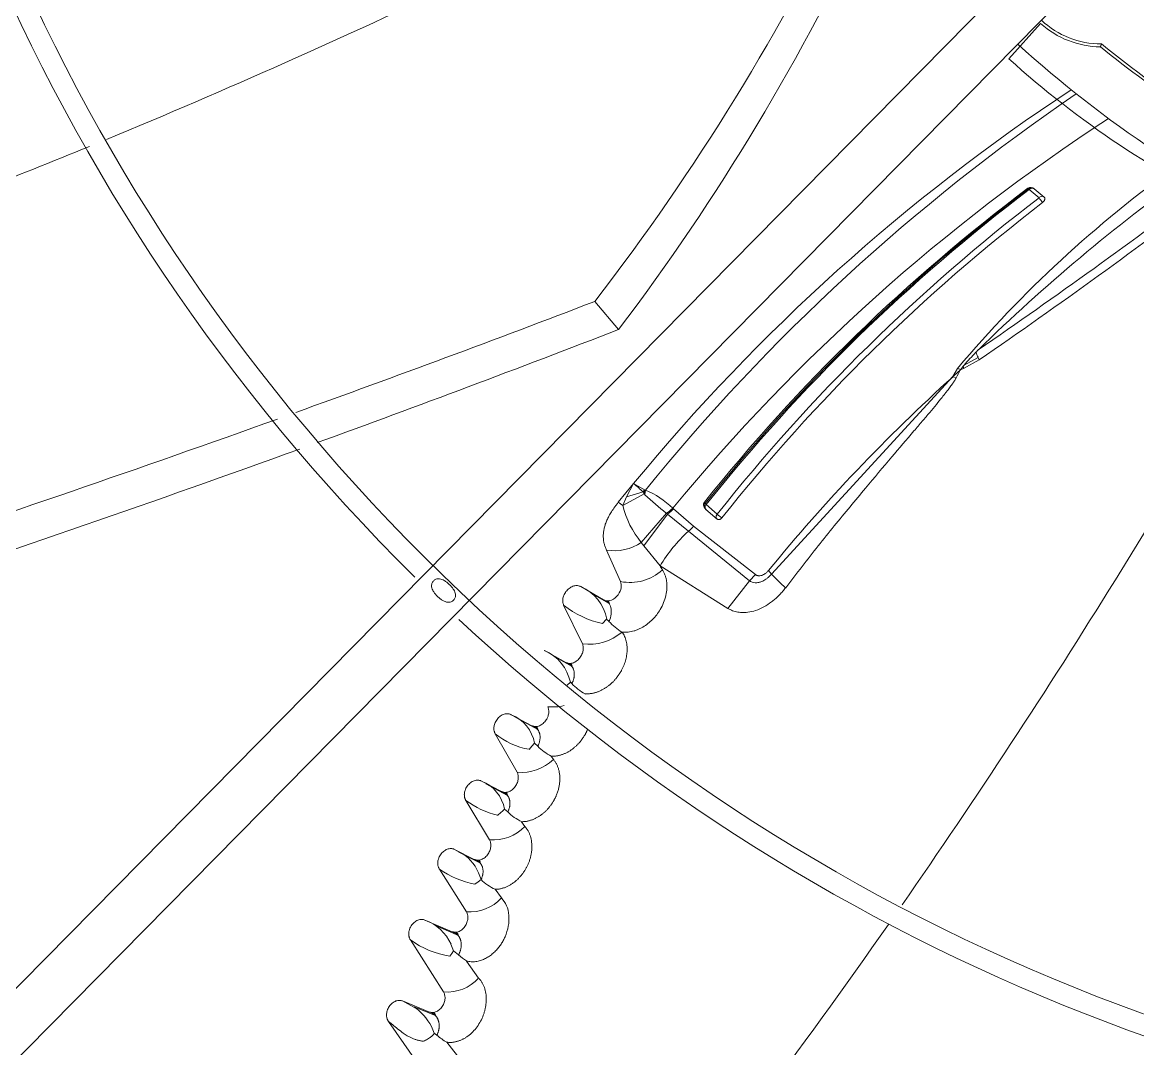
# Model space of a CAD drawing. Header units: millimetres. Extents: x 113490 to 142599, y -20467 to 115.
# Drawn here: x 127510.4 to 127643.2, y -11583.8 to -11461.5 of the extents above; entities that cross this region are included whole.
import ezdxf

# ---------------------------------------------------------------- set-up
doc = ezdxf.new("R2010")
doc.units = ezdxf.units.MM
doc.layers.add('DV3_0', color=7, linetype='Continuous')

msp = doc.modelspace()

# ---------------------------------------------------------------- linework, layer by layer
at = {"layer": 'DV3_0', "color": 7, "linetype": 'Continuous', "lineweight": 15}
for p, q in [((127709.2, -11374.23), (127375.6, -11712.53)), ((127376.45, -11720.21), (127714.11, -11377.79)), ((127630.15, -11481.33), (127630.26, -11481.36)), ((127630.3, -11481.48), (127631.48, -11482.45)), ((127630.91, -11481.39), (127632.09, -11482.36)), ((127581.41, -11498.14), (127578.59, -11494.79)), ((127622.5, -11502.79), (127624.35, -11501.76)), ((127622.55, -11502.39), (127624.22, -11501.46)), ((127622.23, -11502.89), (127622.5, -11502.79)), ((127622.37, -11502.62), (127622.46, -11502.5)), ((127622.37, -11502.62), (127622.47, -11502.58)), ((127622.46, -11502.5), (127622.55, -11502.39)), ((127581.38, -11518.72), (127583.2, -11516.49)), ((127581.92, -11519.1), (127584.46, -11517.71)), ((127584.48, -11517.25), (127584.34, -11517.46)), ((127584.55, -11517.26), (127584.46, -11517.71)), ((127584.46, -11517.71), (127584.55, -11517.81)), ((127584.48, -11517.25), (127584.55, -11517.26)), ((127584.61, -11517.26), (127584.55, -11517.81)), ((127591.74, -11518.87), (127591.62, -11518.73)), ((127593.16, -11520.13), (127591.85, -11518.98)), ((127584.11, -11523.5), (127587.12, -11520.03)), ((127587.09, -11520.01), (127587.12, -11520.03)), ((127587.12, -11520.03), (127587.24, -11520.12)), ((127587.24, -11520.12), (127589.72, -11522.18)), ((127587.87, -11519.42), (127587.88, -11519.44)), ((127587.88, -11519.44), (127587.94, -11519.49)), ((127587.94, -11519.49), (127590.35, -11521.56)), ((127593.14, -11520.72), (127591.82, -11519.56)), ((127590.35, -11521.56), (127597.7, -11527.32)), ((127589.72, -11522.18), (127597.02, -11528.07)), ((127579.97, -11524.41), (127581.64, -11528.16)), ((127586.35, -11526.29), (127584.43, -11523.89)), ((127597.7, -11527.32), (127597.02, -11528.07)), ((127599.25, -11526.86), (127599.61, -11527.27)), ((127597.02, -11528.07), (127594.42, -11531.36)), ((127579.61, -11530.34), (127576.91, -11528.77)), ((127580.22, -11530.75), (127578.26, -11529.61)), ((127577.1, -11535.59), (127574.87, -11530.97)), ((127579.51, -11533.16), (127579.99, -11532.63)), ((127579.99, -11532.63), (127580.27, -11532.91)), ((127572.57, -11536.37), (127575.13, -11537.8)), ((127575.89, -11538.29), (127573.9, -11537.17)), ((127575.28, -11540.49), (127575.67, -11540.15)), ((127575.67, -11540.15), (127575.84, -11540.31)), ((127577.46, -11541.59), (127577.42, -11541.53)), ((127568.63, -11544.02), (127571.06, -11545.33)), ((127571.8, -11545.8), (127569.16, -11544.36)), ((127569.32, -11550.88), (127566.72, -11546.29)), ((127571.09, -11547.79), (127570.75, -11548.15)), ((127571.4, -11547.42), (127571.09, -11547.79)), ((127571.4, -11547.42), (127571.79, -11547.78)), ((127573.65, -11549.35), (127573.4, -11548.97)), ((127565.07, -11551.93), (127567.46, -11553.18)), ((127568.2, -11553.63), (127565.6, -11552.27)), ((127566.04, -11558.93), (127563.22, -11554.24)), ((127567.43, -11555.65), (127567, -11556.01)), ((127567.83, -11555.26), (127568.22, -11555.6)), ((127570.26, -11557.35), (127569.86, -11556.77)), ((127561.87, -11560.07), (127564.23, -11561.26)), ((127561.87, -11560.07), (127563.15, -11560.79)), ((127564.97, -11561.7), (127562.39, -11560.4)), ((127563.29, -11567.49), (127560.07, -11562.41)), ((127564.68, -11563.95), (127564.31, -11564.19)), ((127565.03, -11563.67), (127564.68, -11563.95)), ((127567.46, -11565.85), (127566.72, -11564.82)), ((127558.35, -11568.48), (127561.58, -11569.87)), ((127562.35, -11570.34), (127559.67, -11569.18)), ((127560.56, -11577.04), (127556.62, -11570.85)), ((127561.56, -11572.47), (127561.33, -11572.77)), ((127561.45, -11571.36), (127561.77, -11572.16)), ((127561.77, -11572.16), (127561.56, -11572.47)), ((127561.77, -11572.16), (127562.35, -11572.62)), ((127564.74, -11575.39), (127563.29, -11573.37)), ((127555.66, -11578.12), (127558.9, -11579.44)), ((127555.66, -11578.12), (127557.3, -11579)), ((127559.68, -11579.9), (127557.05, -11578.82)), ((127558.62, -11587.14), (127554.01, -11580.55)), ((127559.29, -11581.55), (127559.46, -11581.96)), ((127558.91, -11582.51), (127558.66, -11582.67)), ((127559.46, -11581.96), (127559.77, -11582.19)), ((127562.78, -11585.38), (127560.97, -11583.04))]:
    msp.add_line(p, q, dxfattribs=at)
at = {"layer": 'DV3_0', "color": 7, "linetype": 'Continuous', "lineweight": 20}
for p, q in [((127627.89, -11465.89), (127631.67, -11461.68)), ((127623.96, -11500.86), (127624.25, -11500.56)), ((127624.22, -11501.46), (127624.35, -11501.76)), ((127621.23, -11503.75), (127621.77, -11502.77)), ((127621.23, -11503.75), (127621.69, -11503.33)), ((127621.69, -11503.33), (127622.16, -11502.9)), ((127622.16, -11502.9), (127621.77, -11502.77)), ((127622.16, -11502.9), (127622.23, -11502.89)), ((127622.24, -11502.78), (127622.23, -11502.89)), ((127622.24, -11502.78), (127622.37, -11502.62)), ((127622.46, -11502.5), (127622.47, -11502.58)), ((127622.47, -11502.58), (127622.5, -11502.79)), ((127599.61, -11527.27), (127621.23, -11503.75)), ((127621.23, -11503.75), (127621.62, -11503.88)), ((127582.36, -11518.07), (127583.2, -11516.49)), ((127583.2, -11516.49), (127584.48, -11517.25)), ((127584.34, -11517.46), (127582.36, -11518.07)), ((127584.55, -11517.26), (127584.61, -11517.26)), ((127581.38, -11518.72), (127581.92, -11519.1)), ((127581.92, -11519.1), (127582.36, -11518.07)), ((127587.24, -11520.12), (127584.43, -11523.89)), ((127584.43, -11523.9), (127584.11, -11523.5)), ((127594.42, -11531.36), (127586.35, -11526.29))]:
    msp.add_line(p, q, dxfattribs=at)
at = {"layer": 'DV3_0', "color": 7, "linetype": 'Continuous', "lineweight": 15}
for centre, radius, start, end in [((127723.24, -11359.99), 236, 136.9648, 225.2631), ((127723.24, -11359.99), 233.5, 136.5342, 225.7814), ((127187.11, -10669.83), 871.89, 292.47447, 298.55652), ((127355.65, -11322.98), 281.46, 322.3809, 334.3771), ((127723.24, -11359.99), 123.5, 226.1082, 316.2428), ((127362.74, -11332.51), 274.32, 322.858, 335.1381), ((127723.24, -11359.99), 126, 228.4752, 270), ((127638.93, -11453.63), 10.84, 228, 269.251), ((127638.93, -11453.63), 10.5, 226.9653, 269.8902), ((127723.24, -11359.99), 140.5, 227.8486, 244.7865), ((127723.24, -11359.99), 134.34, 231.0499, 242.2199), ((127723.24, -11359.99), 134, 230.9991, 237.2517), ((127705.5, -11379.69), 116, 228, 244.5279), ((127765.13, -11666.17), 235.59, 123.4411, 140.5553), ((127771.53, -11669.04), 240.79, 124.2777, 140.9245), ((127765.36, -11665.58), 229.92, 123.1154, 140.531), ((127187.11, -10669.83), 871.89, 290.44342, 292.33228), ((127759.05, -11652.66), 214.41, 126.9538, 141.3404), ((127760.36, -11653.48), 215.76, 127.0847, 141.4), ((127760.85, -11653.8), 216.19, 127.147, 141.4201), ((127630.49, -11481.85), 0.625, 47.7893, 122.5207), ((127630.57, -11481.75), 0.496, 46.1549, 128.4511), ((127764.67, -11656.24), 218.96, 127.4655, 141.5655), ((127764.91, -11656.47), 218.57, 127.4799, 141.5567), ((127634.06, -11480.96), 2.97, 210.096, 223.8348), ((126898.84, -11069), 872.24, 325.21173, 331.29356), ((126892.22, -9701.77), 1919.9, 289.81328, 290.94717), ((126912.8, -9772.02), 1851.09, 289.98762, 291.17408), ((127624.81, -11504.67), 3.19, 143.7116, 146.2521), ((127761.08, -11658.8), 208.79, 132.0492, 140.8077), ((127723.24, -11359.99), 551.5, 195.4775, 254.5225), ((126892.22, -9701.77), 1919.9, 288.19223, 289.74418), ((126912.8, -9772.02), 1851.09, 288.2337, 289.91843), ((127584.81, -11517.37), 0.478, 190.9247, 223.9), ((127607.22, -11494.18), 32.75, 226.1967, 232.0692), ((127580.28, -11527.32), 10.95, 46.1609, 66.7475), ((127592.12, -11519.18), 0.485, 140.7317, 232.4456), ((127592.48, -11518.26), 0.962, 219.8162, 228.871), ((127596.93, -11515.93), 5.65, 228.0185, 235.2631), ((127723.24, -11359.99), 233.5, 225.7814, 315.7154), ((127580.94, -11518.92), 5.57, 260.0111, 304.7159), ((127582.76, -11522.51), 5.76, 258.8491, 312.1775), ((127753.76, -11434.2), 191.06, 208.8135, 208.982), ((127626.73, -11500.85), 37.86, 224.2478, 227.8108), ((127574.89, -11533.55), 5.19, 10.1936, 67.059), ((127581.77, -11522.39), 11.01, 231.1934, 258.1257), ((127723.24, -11359.99), 236, 227.0266, 270), ((127584.87, -11528.88), 6.12, 221.219, 240.0537), ((127577.88, -11529.6), 6.04, 262.6336, 310.7293), ((127581.78, -11534.27), 0.106, 55.1918, 66.6705), ((127570.56, -11541.18), 5.21, 11.3202, 67.3762), ((127580.21, -11536.27), 5.96, 222.7921, 242.0806), ((127573.59, -11537.43), 5.67, 263.7009, 283.4701), ((127566.94, -11548.22), 4.53, 10.0986, 68.0429), ((127572.21, -11539.67), 8.6, 230.3252, 260.2403), ((127576.05, -11543.69), 5.9, 223.7711, 243.319), ((127569.85, -11545.48), 5.42, 264.3965, 314.4981), ((127563.42, -11556.11), 4.5, 10.85, 68.4163), ((127569.41, -11545.91), 10.37, 233.3561, 256.5974), ((127563.14, -11550.68), 6.56, 310.7747, 315.6542), ((127572.4, -11551.47), 5.87, 224.689, 244.3555), ((127566.49, -11553.71), 5.23, 264.9801, 316.0244), ((127559.7, -11565.09), 5.52, 14.9303, 51.3083), ((127566.11, -11553.95), 10.4, 234.4567, 260.0311), ((127569.12, -11559.5), 5.84, 225.5932, 245.7222), ((127563.7, -11562.41), 5.1, 265.3273, 317.4993), ((127556.49, -11573.6), 5.45, 24.3194, 70.0298), ((126898.84, -11069), 872.24, 317.86602, 325.02361), ((127562.98, -11562.01), 10.89, 234.299, 261.2947), ((127566.4, -11568.45), 5.81, 225.859, 237.6941), ((127560.97, -11571.97), 5.09, 265.4156, 317.8444), ((127553.28, -11584.19), 6.57, 23.712, 52.2409), ((127555.61, -11577.45), 6.04, 295.0761, 300.3042), ((127563.69, -11577.91), 5.8, 227.5727, 242.0343)]:
    msp.add_arc(centre, radius, start, end, dxfattribs=at)
at = {"layer": 'DV3_0', "color": 7, "linetype": 'Continuous', "lineweight": 20}
for centre, radius, start, end in [((127731.28, -11595.15), 143.27, 125.5681, 139.8477), ((127771.67, -11650.87), 210.53, 125.5148, 134.442), ((127150.6, -10812.76), 835.11, 304.55332, 306.86693), ((127192.74, -10875.53), 760.56, 304.57503, 307.19348), ((127651.01, -11527.1), 37.69, 135.8529, 139.0244), ((127762.7, -11580.15), 160.38, 151.2063, 151.6058), ((127607.96, -11488.76), 37.17, 228.2362, 230.5479), ((127592.4, -11516.63), 10.77, 193.2742, 219.6537), ((127585.73, -11517.41), 2.93, 297.5982, 316.6794), ((127585.68, -11517.43), 2.97, 298.9802, 317.6454), ((127585.69, -11517.72), 2.86, 302.8874, 321.7301), ((127587.99, -11519.79), 2.95, 305.8411, 323.1077), ((127603.02, -11536.52), 19.56, 132.8678, 148.4609)]:
    msp.add_arc(centre, radius, start, end, dxfattribs=at)
msp.add_ellipse((127602.61, -11486.69), major_axis=(22.96, -30.96), ratio=0.289793, start_param=0.87424, end_param=0.89553, dxfattribs=at)
at = {"layer": 'DV3_0', "color": 7, "linetype": 'Continuous', "lineweight": 15}
for points, degree in [([(127638.91, -11464.13), (127638.85, -11464.3), (127638.79, -11464.47)], 2), ([(127580.12, -11530.46), (127580.3, -11530.62), (127580.37, -11530.75), (127580.32, -11530.85)], 3), ([(127575.68, -11537.91), (127575.84, -11538.06), (127575.9, -11538.19), (127575.86, -11538.3)], 3), ([(127571.61, -11545.43), (127571.76, -11545.58), (127571.81, -11545.7), (127571.76, -11545.81)], 3), ([(127568.01, -11553.27), (127568.15, -11553.42), (127568.21, -11553.54), (127568.16, -11553.64)], 3), ([(127564.77, -11561.34), (127564.92, -11561.49), (127564.97, -11561.61), (127564.93, -11561.71)], 3), ([(127562.08, -11569.92), (127562.25, -11570.07), (127562.31, -11570.21), (127562.29, -11570.33)], 3), ([(127559.39, -11579.48), (127559.55, -11579.64), (127559.63, -11579.77), (127559.62, -11579.89)], 3)]:
    msp.add_open_spline(points, degree=degree, dxfattribs=at)
for points, knots in [([(127630.3, -11481.48), (127630.29, -11481.45), (127630.26, -11481.4), (127630.26, -11481.37), (127630.26, -11481.36)], [0, 0, 0, 0, 0.499963, 1, 1, 1, 1]), ([(127630.3, -11481.48), (127630.31, -11481.46), (127630.34, -11481.43), (127630.39, -11481.4), (127630.45, -11481.36), (127630.52, -11481.32), (127630.62, -11481.3), (127630.71, -11481.29), (127630.79, -11481.31), (127630.86, -11481.34), (127630.89, -11481.37), (127630.91, -11481.39)], [0, 0, 0, 0, 0.068335, 0.145469, 0.231665, 0.333262, 0.479836, 0.632249, 0.740429, 0.880915, 1, 1, 1, 1]), ([(127631.48, -11482.45), (127631.57, -11482.35), (127631.69, -11482.29), (127631.92, -11482.26), (127632.02, -11482.29), (127632.09, -11482.36)], [0, 0, 0, 0, 0.5, 0.5, 1, 1, 1, 1]), ([(127632.09, -11482.36), (127632.11, -11482.37), (127632.13, -11482.39), (127632.15, -11482.43), (127632.17, -11482.49), (127632.18, -11482.56), (127632.17, -11482.66), (127632.13, -11482.76), (127632.07, -11482.85), (127632, -11482.94), (127631.94, -11482.99), (127631.91, -11483.02)], [0, 0, 0, 0, 0.07454, 0.149665, 0.227324, 0.351488, 0.476595, 0.607041, 0.740493, 0.871945, 1, 1, 1, 1]), ([(127581.38, -11518.72), (127581.3, -11518.82), (127581.15, -11519.01), (127580.94, -11519.29), (127580.75, -11519.57), (127580.57, -11519.84), (127580.41, -11520.1), (127580.26, -11520.36), (127580.13, -11520.61), (127580.02, -11520.86), (127579.92, -11521.1), (127579.83, -11521.34), (127579.76, -11521.57), (127579.7, -11521.79), (127579.64, -11522.08), (127579.59, -11522.43), (127579.58, -11522.84), (127579.61, -11523.25), (127579.69, -11523.64), (127579.8, -11524.03), (127579.91, -11524.28), (127579.97, -11524.41)], [0, 0, 0, 0, 0.057167, 0.111739, 0.163853, 0.213654, 0.261288, 0.306903, 0.350652, 0.39269, 0.433175, 0.472267, 0.510126, 0.546912, 0.582784, 0.650511, 0.717662, 0.785257, 0.85427, 0.92559, 1, 1, 1, 1]), ([(127591.82, -11519.56), (127591.8, -11519.54), (127591.76, -11519.51), (127591.7, -11519.44), (127591.65, -11519.37), (127591.6, -11519.28), (127591.56, -11519.18), (127591.53, -11519.05), (127591.54, -11518.93), (127591.56, -11518.82), (127591.6, -11518.75), (127591.62, -11518.72)], [0, 0, 0, 0, 0.099276, 0.196859, 0.293392, 0.389534, 0.537296, 0.670768, 0.795065, 0.901219, 1, 1, 1, 1]), ([(127591.85, -11518.98), (127591.76, -11519.08), (127591.72, -11519.21), (127591.71, -11519.42), (127591.75, -11519.52), (127591.82, -11519.56)], [0, 0, 0, 0, 0.5, 0.5, 1, 1, 1, 1]), ([(127593.16, -11520.13), (127593.14, -11520.15), (127593.12, -11520.18), (127593.1, -11520.22), (127593.08, -11520.26), (127593.05, -11520.32), (127593.03, -11520.39), (127593.02, -11520.48), (127593.03, -11520.58), (127593.07, -11520.66), (127593.12, -11520.7), (127593.14, -11520.72)], [0, 0, 0, 0, 0.074935, 0.140404, 0.196395, 0.24291, 0.374051, 0.4902, 0.673451, 0.83987, 1, 1, 1, 1]), ([(127593.72, -11520.57), (127593.7, -11520.59), (127593.67, -11520.62), (127593.63, -11520.67), (127593.57, -11520.71), (127593.5, -11520.75), (127593.41, -11520.78), (127593.31, -11520.79), (127593.21, -11520.77), (127593.16, -11520.74), (127593.14, -11520.72)], [0, 0, 0, 0, 0.086931, 0.173955, 0.262548, 0.393393, 0.521895, 0.686293, 0.841595, 1, 1, 1, 1]), ([(127586.62, -11526.78), (127586.66, -11526.83), (127586.72, -11526.93), (127586.8, -11527.09), (127586.88, -11527.26), (127586.95, -11527.43), (127587.01, -11527.6), (127587.06, -11527.78), (127587.1, -11527.97), (127587.13, -11528.15), (127587.15, -11528.35), (127587.16, -11528.54), (127587.17, -11528.75), (127587.16, -11529.17), (127587.07, -11529.82), (127586.8, -11530.68), (127586.41, -11531.45), (127585.96, -11532.13), (127585.47, -11532.69), (127584.91, -11533.18), (127584.4, -11533.53), (127583.96, -11533.77), (127583.61, -11533.93), (127583.26, -11534.05), (127582.9, -11534.13), (127582.55, -11534.19), (127582.19, -11534.21), (127581.96, -11534.19), (127581.84, -11534.18)], [0, 0, 0, 0, 0.019166, 0.038122, 0.056918, 0.075605, 0.094236, 0.112864, 0.13154, 0.150316, 0.169245, 0.188375, 0.207755, 0.227431, 0.308794, 0.389566, 0.473019, 0.53961, 0.606644, 0.674514, 0.74239, 0.78007, 0.816992, 0.853426, 0.889654, 0.925965, 0.962652, 1, 1, 1, 1]), ([(127561.76, -11530.38), (127561.72, -11530.42), (127561.62, -11530.5), (127561.38, -11530.62), (127560.98, -11530.66), (127560.55, -11530.48), (127560.16, -11530.21), (127559.84, -11529.94), (127559.56, -11529.64), (127559.29, -11529.27), (127559.11, -11528.85), (127559.14, -11528.46), (127559.25, -11528.22), (127559.33, -11528.13), (127559.37, -11528.08)], [0, 0, 0, 0, 0.040529, 0.082096, 0.181604, 0.321297, 0.409637, 0.504692, 0.598943, 0.685714, 0.821727, 0.918717, 0.959765, 1, 1, 1, 1]), ([(127559.37, -11528.08), (127559.41, -11528.04), (127559.5, -11527.96), (127559.74, -11527.84), (127560.14, -11527.81), (127560.58, -11527.99), (127560.96, -11528.25), (127561.28, -11528.53), (127561.56, -11528.83), (127561.83, -11529.2), (127562.02, -11529.62), (127561.99, -11530.01), (127561.88, -11530.24), (127561.8, -11530.33), (127561.76, -11530.38)], [0, 0, 0, 0, 0.040488, 0.081902, 0.180627, 0.320355, 0.409206, 0.504808, 0.600124, 0.687341, 0.822717, 0.918807, 0.959755, 1, 1, 1, 1]), ([(127576.91, -11528.77), (127576.8, -11528.71), (127576.54, -11528.62), (127576.08, -11528.66), (127575.62, -11528.88), (127575.21, -11529.23), (127574.92, -11529.69), (127574.76, -11530.15), (127574.74, -11530.58), (127574.82, -11530.85), (127574.87, -11530.97)], [0, 0, 0, 0, 0.124936, 0.249948, 0.37496, 0.499972, 0.624983, 0.749995, 0.875007, 1, 1, 1, 1]), ([(127581.64, -11528.16), (127581.83, -11528.58), (127581.74, -11529.2), (127581.16, -11529.99), (127580.89, -11530.23), (127580.26, -11530.49), (127579.9, -11530.51), (127579.61, -11530.34)], [0, 0, 0, 0, 0.5, 0.5, 0.75, 0.75, 1, 1, 1, 1]), ([(127580.27, -11532.91), (127580.54, -11532.33), (127580.61, -11531.73), (127580.37, -11530.78), (127580.05, -11530.44), (127579.61, -11530.34)], [0, 0, 0, 0, 0.5, 0.5, 1, 1, 1, 1]), ([(127577.42, -11541.53), (127577.48, -11541.53), (127577.59, -11541.54), (127577.76, -11541.53), (127577.93, -11541.52), (127578.09, -11541.5), (127578.26, -11541.48), (127578.42, -11541.45), (127578.59, -11541.41), (127578.74, -11541.36), (127578.9, -11541.31), (127579.06, -11541.25), (127579.21, -11541.18), (127579.36, -11541.11), (127579.5, -11541.04), (127579.65, -11540.96), (127579.78, -11540.88), (127579.92, -11540.79), (127580.05, -11540.7), (127580.18, -11540.6), (127580.31, -11540.5), (127580.43, -11540.4), (127580.54, -11540.3), (127580.66, -11540.19), (127580.77, -11540.09), (127580.87, -11539.98), (127580.97, -11539.87), (127581.07, -11539.75), (127581.16, -11539.64), (127581.25, -11539.53), (127581.34, -11539.41), (127581.42, -11539.3), (127581.5, -11539.18), (127581.57, -11539.07), (127581.64, -11538.95), (127581.71, -11538.84), (127581.86, -11538.55), (127582.07, -11538.09), (127582.28, -11537.45), (127582.4, -11536.84), (127582.43, -11536.33), (127582.42, -11535.92), (127582.38, -11535.59), (127582.32, -11535.28), (127582.24, -11534.98), (127582.13, -11534.7), (127582, -11534.43), (127581.89, -11534.27), (127581.84, -11534.18)], [0, 0, 0, 0, 0.018204, 0.036232, 0.054091, 0.071784, 0.089316, 0.106686, 0.123893, 0.140932, 0.157804, 0.174507, 0.191041, 0.207406, 0.223603, 0.239633, 0.255494, 0.271181, 0.286691, 0.30202, 0.317168, 0.332132, 0.346911, 0.361504, 0.37591, 0.390129, 0.404162, 0.418, 0.431639, 0.445072, 0.458296, 0.471308, 0.484107, 0.496692, 0.509065, 0.521225, 0.533175, 0.598658, 0.661047, 0.720164, 0.776144, 0.808616, 0.840912, 0.873027, 0.904977, 0.936788, 0.968466, 1, 1, 1, 1]), ([(127575.13, -11537.8), (127575.19, -11537.83), (127575.3, -11537.89), (127575.57, -11537.93), (127575.94, -11537.89), (127576.39, -11537.67), (127576.78, -11537.3), (127577.06, -11536.85), (127577.21, -11536.38), (127577.22, -11536.01), (127577.17, -11535.76), (127577.13, -11535.64), (127577.1, -11535.59)], [0, 0, 0, 0, 0.059675, 0.120073, 0.2491, 0.384807, 0.524772, 0.66033, 0.782242, 0.893173, 0.94678, 1, 1, 1, 1]), ([(127575.84, -11540.31), (127575.86, -11540.27), (127575.9, -11540.19), (127575.96, -11540.07), (127576.01, -11539.95), (127576.05, -11539.82), (127576.08, -11539.7), (127576.11, -11539.57), (127576.13, -11539.45), (127576.14, -11539.33), (127576.14, -11539.21), (127576.14, -11539.09), (127576.13, -11538.97), (127576.11, -11538.86), (127576.09, -11538.75), (127576.05, -11538.65), (127576.01, -11538.54), (127575.97, -11538.45), (127575.91, -11538.36), (127575.85, -11538.27), (127575.78, -11538.19), (127575.7, -11538.11), (127575.62, -11538.04), (127575.54, -11537.98), (127575.44, -11537.93), (127575.34, -11537.88), (127575.24, -11537.84), (127575.17, -11537.81), (127575.13, -11537.8)], [0, 0, 0, 0, 0.03637, 0.072818, 0.109387, 0.146108, 0.183005, 0.220091, 0.257376, 0.294864, 0.332555, 0.370448, 0.40854, 0.446831, 0.485321, 0.524014, 0.56291, 0.602001, 0.641273, 0.680709, 0.72029, 0.759994, 0.799804, 0.839701, 0.879673, 0.919712, 0.959818, 1, 1, 1, 1]), ([(127571.06, -11545.33), (127571.12, -11545.36), (127571.24, -11545.41), (127571.51, -11545.46), (127571.88, -11545.4), (127572.33, -11545.17), (127572.72, -11544.78), (127572.98, -11544.32), (127573.11, -11543.85), (127573.1, -11543.49), (127573.05, -11543.23), (127573, -11543.12), (127572.97, -11543.07)], [0, 0, 0, 0, 0.060763, 0.122032, 0.252561, 0.389572, 0.530342, 0.666038, 0.786179, 0.894707, 0.947528, 1, 1, 1, 1]), ([(127566.72, -11546.29), (127566.7, -11546.26), (127566.67, -11546.19), (127566.63, -11546.09), (127566.6, -11545.98), (127566.57, -11545.87), (127566.56, -11545.76), (127566.56, -11545.64), (127566.57, -11545.48), (127566.6, -11545.29), (127566.67, -11545.05), (127566.79, -11544.81), (127566.99, -11544.5), (127567.25, -11544.24), (127567.55, -11544.05), (127567.79, -11543.95), (127568.02, -11543.9), (127568.22, -11543.9), (127568.39, -11543.92), (127568.52, -11543.96), (127568.59, -11544), (127568.63, -11544.02)], [0, 0, 0, 0, 0.031577, 0.062455, 0.092865, 0.123047, 0.153249, 0.183717, 0.214692, 0.2734, 0.332207, 0.398491, 0.467867, 0.606956, 0.676774, 0.745817, 0.813018, 0.87975, 0.921005, 0.960896, 1, 1, 1, 1]), ([(127571.79, -11547.78), (127571.81, -11547.74), (127571.85, -11547.66), (127571.9, -11547.54), (127571.94, -11547.42), (127571.98, -11547.29), (127572.01, -11547.17), (127572.04, -11547.05), (127572.05, -11546.93), (127572.06, -11546.81), (127572.06, -11546.7), (127572.06, -11546.58), (127572.05, -11546.47), (127572.03, -11546.36), (127572, -11546.25), (127571.97, -11546.15), (127571.93, -11546.05), (127571.88, -11545.96), (127571.83, -11545.87), (127571.76, -11545.78), (127571.7, -11545.7), (127571.62, -11545.63), (127571.54, -11545.56), (127571.46, -11545.5), (127571.36, -11545.45), (127571.27, -11545.4), (127571.17, -11545.36), (127571.09, -11545.34), (127571.06, -11545.33)], [0, 0, 0, 0, 0.036276, 0.072641, 0.109136, 0.145791, 0.182627, 0.21966, 0.256899, 0.294346, 0.332004, 0.369871, 0.407945, 0.446224, 0.48471, 0.523405, 0.562309, 0.601415, 0.64071, 0.680175, 0.719793, 0.759544, 0.799408, 0.839368, 0.879412, 0.919531, 0.959724, 1, 1, 1, 1]), ([(127573.4, -11548.97), (127573.46, -11548.97), (127573.57, -11548.97), (127573.74, -11548.96), (127573.92, -11548.95), (127574.08, -11548.92), (127574.25, -11548.89), (127574.42, -11548.85), (127574.58, -11548.8), (127574.74, -11548.75), (127574.9, -11548.69), (127575.05, -11548.63), (127575.2, -11548.55), (127575.35, -11548.48), (127575.5, -11548.39), (127575.64, -11548.31), (127575.77, -11548.22), (127575.91, -11548.12), (127576.03, -11548.02), (127576.16, -11547.92), (127576.28, -11547.82), (127576.4, -11547.71), (127576.51, -11547.6), (127576.61, -11547.49), (127576.72, -11547.38), (127576.82, -11547.26), (127576.91, -11547.15), (127577, -11547.03), (127577.09, -11546.91), (127577.17, -11546.8), (127577.25, -11546.68), (127577.32, -11546.56), (127577.39, -11546.44), (127577.46, -11546.33), (127577.52, -11546.21), (127577.58, -11546.1), (127577.65, -11545.94), (127577.7, -11545.83), (127577.74, -11545.75)], [0, 0, 0, 0, 0.0187541, 0.0373181, 0.0556973, 0.0738975, 0.0919229, 0.1097702, 0.1274354, 0.1449155, 0.1622084, 0.1793131, 0.1962293, 0.2129573, 0.2294982, 0.2458521, 0.2620137, 0.2779778, 0.2937403, 0.3092986, 0.3246507, 0.3397938, 0.3547259, 0.369446, 0.3839543, 0.3982511, 0.4123313, 0.4261866, 0.4398106, 0.4531986, 0.4663472, 0.4792545, 0.4919196, 0.5043427, 0.5165249, 0.5284679, 0.5401741, 0.5644341, 0.5644341, 0.5644341, 0.5644341]), ([(127569.86, -11556.77), (127569.91, -11556.77), (127570.02, -11556.77), (127570.19, -11556.75), (127570.36, -11556.74), (127570.52, -11556.71), (127570.68, -11556.67), (127570.85, -11556.63), (127571, -11556.58), (127571.16, -11556.53), (127571.31, -11556.47), (127571.46, -11556.4), (127571.61, -11556.32), (127571.76, -11556.25), (127571.9, -11556.16), (127572.03, -11556.07), (127572.17, -11555.98), (127572.3, -11555.88), (127572.42, -11555.78), (127572.55, -11555.68), (127572.67, -11555.57), (127572.78, -11555.46), (127572.89, -11555.34), (127572.99, -11555.23), (127573.1, -11555.11), (127573.19, -11554.99), (127573.29, -11554.87), (127573.38, -11554.75), (127573.46, -11554.63), (127573.54, -11554.51), (127573.62, -11554.38), (127573.69, -11554.26), (127573.76, -11554.14), (127573.82, -11554.01), (127573.88, -11553.89), (127573.94, -11553.77), (127574.03, -11553.56), (127574.15, -11553.25), (127574.27, -11552.84), (127574.35, -11552.44), (127574.41, -11552.04), (127574.42, -11551.64), (127574.41, -11551.26), (127574.36, -11550.88), (127574.28, -11550.53), (127574.16, -11550.2), (127574.02, -11549.89), (127573.85, -11549.61), (127573.72, -11549.44), (127573.65, -11549.35)], [0, 0, 0, 0, 0.018381, 0.036602, 0.05467, 0.072591, 0.090368, 0.108, 0.125481, 0.142808, 0.159978, 0.176991, 0.193847, 0.210547, 0.227091, 0.243482, 0.259713, 0.27578, 0.291678, 0.307403, 0.322955, 0.338329, 0.353524, 0.368539, 0.383373, 0.398027, 0.412497, 0.426773, 0.440848, 0.454716, 0.468374, 0.481818, 0.495048, 0.508064, 0.520867, 0.533458, 0.54584, 0.586166, 0.626148, 0.665687, 0.704746, 0.74335, 0.781484, 0.819106, 0.856211, 0.892806, 0.928943, 0.964674, 1, 1, 1, 1]), ([(127567.46, -11553.18), (127567.53, -11553.2), (127567.65, -11553.26), (127567.92, -11553.3), (127568.3, -11553.24), (127568.75, -11552.99), (127569.12, -11552.59), (127569.37, -11552.11), (127569.48, -11551.64), (127569.47, -11551.29), (127569.4, -11551.04), (127569.35, -11550.94), (127569.32, -11550.88)], [0, 0, 0, 0, 0.061572, 0.123611, 0.255226, 0.393175, 0.534671, 0.67092, 0.789841, 0.89634, 0.948288, 1, 1, 1, 1]), ([(127563.22, -11554.24), (127563.2, -11554.21), (127563.16, -11554.14), (127563.12, -11554.04), (127563.09, -11553.94), (127563.06, -11553.83), (127563.05, -11553.72), (127563.04, -11553.6), (127563.04, -11553.45), (127563.07, -11553.26), (127563.13, -11553.02), (127563.23, -11552.77), (127563.43, -11552.45), (127563.69, -11552.18), (127563.98, -11551.99), (127564.22, -11551.88), (127564.46, -11551.83), (127564.66, -11551.82), (127564.83, -11551.84), (127564.96, -11551.87), (127565.03, -11551.91), (127565.07, -11551.93)], [0, 0, 0, 0, 0.031012, 0.06135, 0.091231, 0.120882, 0.150535, 0.180423, 0.210772, 0.26871, 0.326783, 0.394691, 0.462779, 0.603193, 0.673465, 0.742924, 0.811293, 0.879056, 0.920585, 0.9607, 1, 1, 1, 1]), ([(127568.22, -11555.6), (127568.24, -11555.56), (127568.28, -11555.47), (127568.34, -11555.34), (127568.38, -11555.21), (127568.42, -11555.08), (127568.44, -11554.95), (127568.46, -11554.82), (127568.48, -11554.69), (127568.48, -11554.57), (127568.47, -11554.44), (127568.46, -11554.32), (127568.44, -11554.2), (127568.41, -11554.09), (127568.37, -11553.98), (127568.33, -11553.87), (127568.27, -11553.77), (127568.21, -11553.68), (127568.14, -11553.59), (127568.06, -11553.51), (127567.98, -11553.44), (127567.89, -11553.37), (127567.79, -11553.31), (127567.69, -11553.26), (127567.58, -11553.21), (127567.5, -11553.19), (127567.46, -11553.18)], [0, 0, 0, 0, 0.039261, 0.078637, 0.118175, 0.157912, 0.197871, 0.238069, 0.278515, 0.31921, 0.360155, 0.401347, 0.442785, 0.484469, 0.526402, 0.568584, 0.611003, 0.65364, 0.696475, 0.739481, 0.782636, 0.825914, 0.869298, 0.912774, 0.95634, 1, 1, 1, 1]), ([(127566.72, -11564.82), (127566.78, -11564.82), (127566.91, -11564.82), (127567.09, -11564.8), (127567.27, -11564.77), (127567.45, -11564.73), (127567.63, -11564.68), (127567.81, -11564.63), (127567.98, -11564.56), (127568.15, -11564.49), (127568.31, -11564.4), (127568.48, -11564.32), (127568.63, -11564.22), (127568.79, -11564.12), (127568.94, -11564.01), (127569.08, -11563.9), (127569.22, -11563.78), (127569.35, -11563.66), (127569.48, -11563.53), (127569.61, -11563.4), (127569.73, -11563.27), (127569.84, -11563.13), (127569.95, -11563), (127570.05, -11562.85), (127570.15, -11562.71), (127570.24, -11562.57), (127570.33, -11562.42), (127570.41, -11562.28), (127570.49, -11562.13), (127570.56, -11561.99), (127570.63, -11561.84), (127570.69, -11561.7), (127570.78, -11561.47), (127570.88, -11561.16), (127570.98, -11560.76), (127571.05, -11560.36), (127571.09, -11559.96), (127571.09, -11559.58), (127571.06, -11559.2), (127571, -11558.84), (127570.91, -11558.49), (127570.79, -11558.17), (127570.64, -11557.87), (127570.46, -11557.59), (127570.33, -11557.43), (127570.26, -11557.35)], [0, 0, 0, 0, 0.020397, 0.040625, 0.060695, 0.080615, 0.100384, 0.119996, 0.139444, 0.158725, 0.177839, 0.196785, 0.215565, 0.234184, 0.252638, 0.270918, 0.289016, 0.306928, 0.324651, 0.34218, 0.359511, 0.376644, 0.39358, 0.410315, 0.426834, 0.443127, 0.459185, 0.475002, 0.490575, 0.505901, 0.520982, 0.535821, 0.55042, 0.590057, 0.629399, 0.66836, 0.706898, 0.745021, 0.782721, 0.819965, 0.856755, 0.893102, 0.929058, 0.964688, 1, 1, 1, 1]), ([(127564.23, -11561.26), (127564.3, -11561.28), (127564.42, -11561.33), (127564.7, -11561.37), (127565.08, -11561.3), (127565.52, -11561.04), (127565.89, -11560.63), (127566.12, -11560.14), (127566.21, -11559.67), (127566.19, -11559.32), (127566.12, -11559.08), (127566.06, -11558.98), (127566.04, -11558.93)], [0, 0, 0, 0, 0.062116, 0.124636, 0.256884, 0.395421, 0.537443, 0.674194, 0.792178, 0.896902, 0.948671, 1, 1, 1, 1]), ([(127560.07, -11562.41), (127560.05, -11562.38), (127560.01, -11562.32), (127559.97, -11562.22), (127559.93, -11562.11), (127559.9, -11562), (127559.88, -11561.89), (127559.88, -11561.78), (127559.87, -11561.63), (127559.89, -11561.44), (127559.95, -11561.2), (127560.05, -11560.95), (127560.19, -11560.71), (127560.36, -11560.49), (127560.56, -11560.3), (127560.78, -11560.15), (127561.01, -11560.04), (127561.24, -11559.98), (127561.45, -11559.97), (127561.61, -11559.98), (127561.75, -11560.01), (127561.83, -11560.05), (127561.87, -11560.07)], [0, 0, 0, 0, 0.031582, 0.062283, 0.092301, 0.121847, 0.151145, 0.180423, 0.20991, 0.26805, 0.326228, 0.39318, 0.461935, 0.531558, 0.601595, 0.67196, 0.741904, 0.809353, 0.876441, 0.918704, 0.959688, 1, 1, 1, 1]), ([(127565.03, -11563.67), (127565.05, -11563.63), (127565.09, -11563.54), (127565.14, -11563.41), (127565.18, -11563.28), (127565.21, -11563.15), (127565.24, -11563.02), (127565.26, -11562.89), (127565.27, -11562.77), (127565.27, -11562.64), (127565.26, -11562.52), (127565.24, -11562.39), (127565.22, -11562.28), (127565.19, -11562.16), (127565.15, -11562.05), (127565.1, -11561.95), (127565.05, -11561.85), (127564.98, -11561.76), (127564.91, -11561.67), (127564.84, -11561.59), (127564.75, -11561.51), (127564.66, -11561.45), (127564.56, -11561.39), (127564.46, -11561.33), (127564.35, -11561.29), (127564.27, -11561.27), (127564.23, -11561.26)], [0, 0, 0, 0, 0.039218, 0.078558, 0.118065, 0.157776, 0.197713, 0.237892, 0.278323, 0.319007, 0.359944, 0.401133, 0.442571, 0.484259, 0.5262, 0.568392, 0.610822, 0.653473, 0.696323, 0.739347, 0.782521, 0.825821, 0.869228, 0.912729, 0.956318, 1, 1, 1, 1]), ([(127563.29, -11573.37), (127563.48, -11573.4), (127563.84, -11573.47), (127564.4, -11573.44), (127564.94, -11573.32), (127565.45, -11573.13), (127565.93, -11572.86), (127566.37, -11572.54), (127566.77, -11572.17), (127567.12, -11571.78), (127567.42, -11571.36), (127567.68, -11570.93), (127568.02, -11570.24), (127568.33, -11569.22), (127568.4, -11567.92), (127568.13, -11566.73), (127567.68, -11566.14), (127567.46, -11565.85)], [0, 0, 0, 0, 0.057609, 0.113592, 0.168141, 0.221354, 0.273122, 0.323445, 0.37219, 0.419144, 0.464272, 0.507482, 0.54857, 0.664981, 0.779413, 0.890959, 1, 1, 1, 1]), ([(127556.62, -11570.85), (127556.6, -11570.82), (127556.57, -11570.76), (127556.52, -11570.66), (127556.49, -11570.56), (127556.46, -11570.45), (127556.44, -11570.35), (127556.43, -11570.24), (127556.42, -11570.1), (127556.43, -11569.95), (127556.47, -11569.72), (127556.56, -11569.46), (127556.7, -11569.19), (127556.87, -11568.95), (127557.07, -11568.76), (127557.28, -11568.6), (127557.51, -11568.49), (127557.75, -11568.42), (127557.97, -11568.4), (127558.17, -11568.42), (127558.29, -11568.46), (127558.35, -11568.48)], [0, 0, 0, 0, 0.031247, 0.061681, 0.091488, 0.120868, 0.150027, 0.179179, 0.208537, 0.254499, 0.300222, 0.38036, 0.46177, 0.532576, 0.603864, 0.67491, 0.74531, 0.81449, 0.883036, 0.942278, 1, 1, 1, 1]), ([(127561.58, -11569.87), (127561.64, -11569.89), (127561.77, -11569.94), (127562.05, -11569.95), (127562.43, -11569.86), (127562.86, -11569.58), (127563.2, -11569.15), (127563.41, -11568.66), (127563.48, -11568.2), (127563.44, -11567.8), (127563.34, -11567.59), (127563.29, -11567.49)], [0, 0, 0, 0, 0.062676, 0.126275, 0.260171, 0.400284, 0.543665, 0.6809, 0.797891, 0.899727, 1, 1, 1, 1]), ([(127562.35, -11572.62), (127562.37, -11572.58), (127562.42, -11572.49), (127562.48, -11572.36), (127562.53, -11572.23), (127562.57, -11572.09), (127562.61, -11571.96), (127562.64, -11571.82), (127562.66, -11571.69), (127562.67, -11571.55), (127562.67, -11571.42), (127562.67, -11571.29), (127562.66, -11571.16), (127562.64, -11571.04), (127562.61, -11570.92), (127562.57, -11570.8), (127562.53, -11570.69), (127562.48, -11570.58), (127562.42, -11570.48), (127562.35, -11570.38), (127562.28, -11570.29), (127562.2, -11570.21), (127562.11, -11570.13), (127562.01, -11570.07), (127561.91, -11570), (127561.81, -11569.95), (127561.7, -11569.9), (127561.62, -11569.88), (127561.58, -11569.87)], [0, 0, 0, 0, 0.036281, 0.072608, 0.109034, 0.145598, 0.18233, 0.219253, 0.256381, 0.293721, 0.331279, 0.369056, 0.407054, 0.445273, 0.483717, 0.522393, 0.5613, 0.600431, 0.639771, 0.679301, 0.718999, 0.758843, 0.79881, 0.838882, 0.879042, 0.919281, 0.959598, 1, 1, 1, 1]), ([(127560.97, -11583.04), (127561.03, -11583.04), (127561.14, -11583.05), (127561.32, -11583.06), (127561.49, -11583.06), (127561.66, -11583.04), (127561.83, -11583.02), (127561.99, -11582.99), (127562.16, -11582.95), (127562.32, -11582.9), (127562.47, -11582.85), (127562.62, -11582.79), (127562.77, -11582.72), (127562.92, -11582.65), (127563.06, -11582.58), (127563.19, -11582.49), (127563.32, -11582.41), (127563.62, -11582.2), (127564.06, -11581.82), (127564.57, -11581.21), (127564.99, -11580.54), (127565.26, -11579.95), (127565.42, -11579.47), (127565.52, -11579.09), (127565.6, -11578.71), (127565.64, -11578.33), (127565.66, -11577.95), (127565.65, -11577.58), (127565.61, -11577.21), (127565.54, -11576.86), (127565.44, -11576.52), (127565.3, -11576.2), (127565.14, -11575.9), (127564.96, -11575.63), (127564.81, -11575.47), (127564.74, -11575.39)], [0, 0, 0, 0, 0.018672, 0.037066, 0.055188, 0.073043, 0.090636, 0.107975, 0.125066, 0.141913, 0.158513, 0.174857, 0.190938, 0.206752, 0.222295, 0.237566, 0.252564, 0.267289, 0.342101, 0.414961, 0.485649, 0.553594, 0.588068, 0.622643, 0.657278, 0.691915, 0.726501, 0.761005, 0.795421, 0.829727, 0.86392, 0.898004, 0.93201, 0.966002, 1, 1, 1, 1]), ([(127558.9, -11579.44), (127558.96, -11579.46), (127559.09, -11579.5), (127559.37, -11579.51), (127559.74, -11579.42), (127560.16, -11579.12), (127560.5, -11578.69), (127560.7, -11578.2), (127560.76, -11577.74), (127560.71, -11577.35), (127560.61, -11577.14), (127560.56, -11577.04)], [0, 0, 0, 0, 0.062984, 0.126619, 0.260756, 0.401391, 0.545611, 0.684093, 0.801498, 0.901518, 1, 1, 1, 1]), ([(127554.01, -11580.55), (127553.99, -11580.52), (127553.96, -11580.48), (127553.92, -11580.4), (127553.88, -11580.32), (127553.84, -11580.2), (127553.8, -11580.05), (127553.77, -11579.78), (127553.81, -11579.38), (127553.96, -11578.98), (127554.16, -11578.67), (127554.35, -11578.46), (127554.56, -11578.29), (127554.78, -11578.16), (127555.02, -11578.08), (127555.22, -11578.05), (127555.39, -11578.06), (127555.53, -11578.08), (127555.62, -11578.11), (127555.66, -11578.12)], [0, 0, 0, 0, 0.025381, 0.050445, 0.075326, 0.100157, 0.150535, 0.20049, 0.314407, 0.449247, 0.520539, 0.591833, 0.663542, 0.734983, 0.804091, 0.872787, 0.916243, 0.958436, 1, 1, 1, 1]), ([(127559.77, -11582.19), (127559.79, -11582.15), (127559.84, -11582.06), (127559.89, -11581.93), (127559.93, -11581.79), (127559.97, -11581.66), (127560, -11581.52), (127560.03, -11581.39), (127560.04, -11581.25), (127560.05, -11581.12), (127560.05, -11580.99), (127560.04, -11580.86), (127560.02, -11580.73), (127560, -11580.61), (127559.96, -11580.49), (127559.92, -11580.37), (127559.87, -11580.26), (127559.82, -11580.15), (127559.76, -11580.05), (127559.69, -11579.96), (127559.61, -11579.87), (127559.53, -11579.78), (127559.44, -11579.71), (127559.34, -11579.64), (127559.24, -11579.58), (127559.13, -11579.52), (127559.02, -11579.47), (127558.94, -11579.45), (127558.9, -11579.44)], [0, 0, 0, 0, 0.036135, 0.072339, 0.108661, 0.145138, 0.181798, 0.218661, 0.255741, 0.293046, 0.330579, 0.368343, 0.406338, 0.444565, 0.483027, 0.521727, 0.560666, 0.599832, 0.639212, 0.678787, 0.718535, 0.758433, 0.798461, 0.838598, 0.878828, 0.91914, 0.959529, 1, 1, 1, 1]), ([(127558.17, -11582.92), (127558.11, -11582.92), (127557.99, -11582.9), (127557.8, -11582.87), (127557.62, -11582.83), (127557.44, -11582.79), (127557.26, -11582.73), (127557.09, -11582.67), (127556.91, -11582.6), (127556.74, -11582.53), (127556.58, -11582.45), (127556.41, -11582.36), (127556.14, -11582.2), (127555.69, -11581.9), (127555.2, -11581.52), (127554.78, -11581.18), (127554.49, -11580.94), (127554.24, -11580.74), (127554.08, -11580.61), (127554.01, -11580.55)], [0, 0, 0, 0, 0.038123, 0.076142, 0.114089, 0.151995, 0.189893, 0.227812, 0.265786, 0.303846, 0.342026, 0.380359, 0.41888, 0.537095, 0.714051, 0.799633, 0.875769, 0.942523, 1, 1, 1, 1]), ([(127559.46, -11581.96), (127559.46, -11581.97), (127559.44, -11582), (127559.41, -11582.05), (127559.38, -11582.1), (127559.33, -11582.16), (127559.27, -11582.22), (127559.19, -11582.29), (127559.11, -11582.36), (127559.01, -11582.43), (127558.94, -11582.48), (127558.91, -11582.51)], [0, 0, 0, 0, 0.056043, 0.124532, 0.206383, 0.302146, 0.41219, 0.536787, 0.676158, 0.8305, 1, 1, 1, 1])]:
    msp.add_open_spline(points, degree=3, knots=knots, dxfattribs=at)
at = {"layer": 'DV3_0', "color": 7, "linetype": 'Continuous', "lineweight": 20}
for points, knots in [([(127621.62, -11503.88), (127621.59, -11503.93), (127621.53, -11504.04), (127621.44, -11504.2), (127621.32, -11504.37), (127621.2, -11504.56), (127621.06, -11504.76), (127620.9, -11504.97), (127620.74, -11505.2), (127620.56, -11505.43), (127620.36, -11505.68), (127620.15, -11505.95), (127619.79, -11506.41), (127619.22, -11507.1), (127618.44, -11508.05), (127617.55, -11509.1), (127616.04, -11510.87), (127613.77, -11513.52), (127611.24, -11516.52), (127608.96, -11519.26), (127607.08, -11521.56), (127605.18, -11523.93), (127603.24, -11526.38), (127601.96, -11528.06), (127601.31, -11528.9)], [0, 0, 0, 0, 0.005366, 0.011271, 0.017723, 0.024728, 0.032291, 0.040414, 0.0491, 0.058352, 0.068171, 0.078557, 0.089512, 0.123028, 0.161172, 0.203935, 0.251305, 0.377254, 0.527911, 0.617273, 0.709161, 0.803571, 0.900512, 1, 1, 1, 1]), ([(127597.02, -11528.07), (127597.04, -11528.09), (127597.09, -11528.12), (127597.18, -11528.17), (127597.37, -11528.25), (127597.68, -11528.32), (127598.07, -11528.29), (127598.43, -11528.18), (127598.71, -11528.05), (127598.97, -11527.89), (127599.21, -11527.69), (127599.43, -11527.48), (127599.56, -11527.34), (127599.61, -11527.27)], [0, 0, 0, 0, 0.030839, 0.061672, 0.126007, 0.260149, 0.422201, 0.541699, 0.632777, 0.72358, 0.829679, 0.921889, 1, 1, 1, 1]), ([(127597.7, -11527.32), (127597.72, -11527.34), (127597.76, -11527.37), (127597.82, -11527.4), (127597.89, -11527.43), (127597.97, -11527.45), (127598.08, -11527.47), (127598.24, -11527.47), (127598.46, -11527.43), (127598.67, -11527.35), (127598.86, -11527.23), (127599.01, -11527.11), (127599.14, -11526.99), (127599.22, -11526.9), (127599.25, -11526.86)], [0, 0, 0, 0, 0.047301, 0.094525, 0.141988, 0.190001, 0.238866, 0.36075, 0.483615, 0.609309, 0.737697, 0.825774, 0.912802, 1, 1, 1, 1]), ([(127601.31, -11528.9), (127601.25, -11528.97), (127601.14, -11529.12), (127600.97, -11529.32), (127600.79, -11529.52), (127600.61, -11529.72), (127600.42, -11529.91), (127600.23, -11530.09), (127600.04, -11530.26), (127599.83, -11530.43), (127599.4, -11530.77), (127598.71, -11531.21), (127597.76, -11531.63), (127596.82, -11531.85), (127596.11, -11531.86), (127595.61, -11531.8), (127595.29, -11531.73), (127594.99, -11531.64), (127594.7, -11531.51), (127594.52, -11531.41), (127594.42, -11531.36)], [0, 0, 0, 0, 0.030527, 0.060888, 0.091127, 0.121289, 0.151418, 0.181562, 0.211765, 0.242074, 0.272534, 0.40425, 0.533731, 0.654722, 0.774279, 0.82032, 0.865654, 0.910537, 0.955231, 1, 1, 1, 1])]:
    msp.add_open_spline(points, degree=3, knots=knots, dxfattribs=at)

doc.saveas('drawing.dxf')
